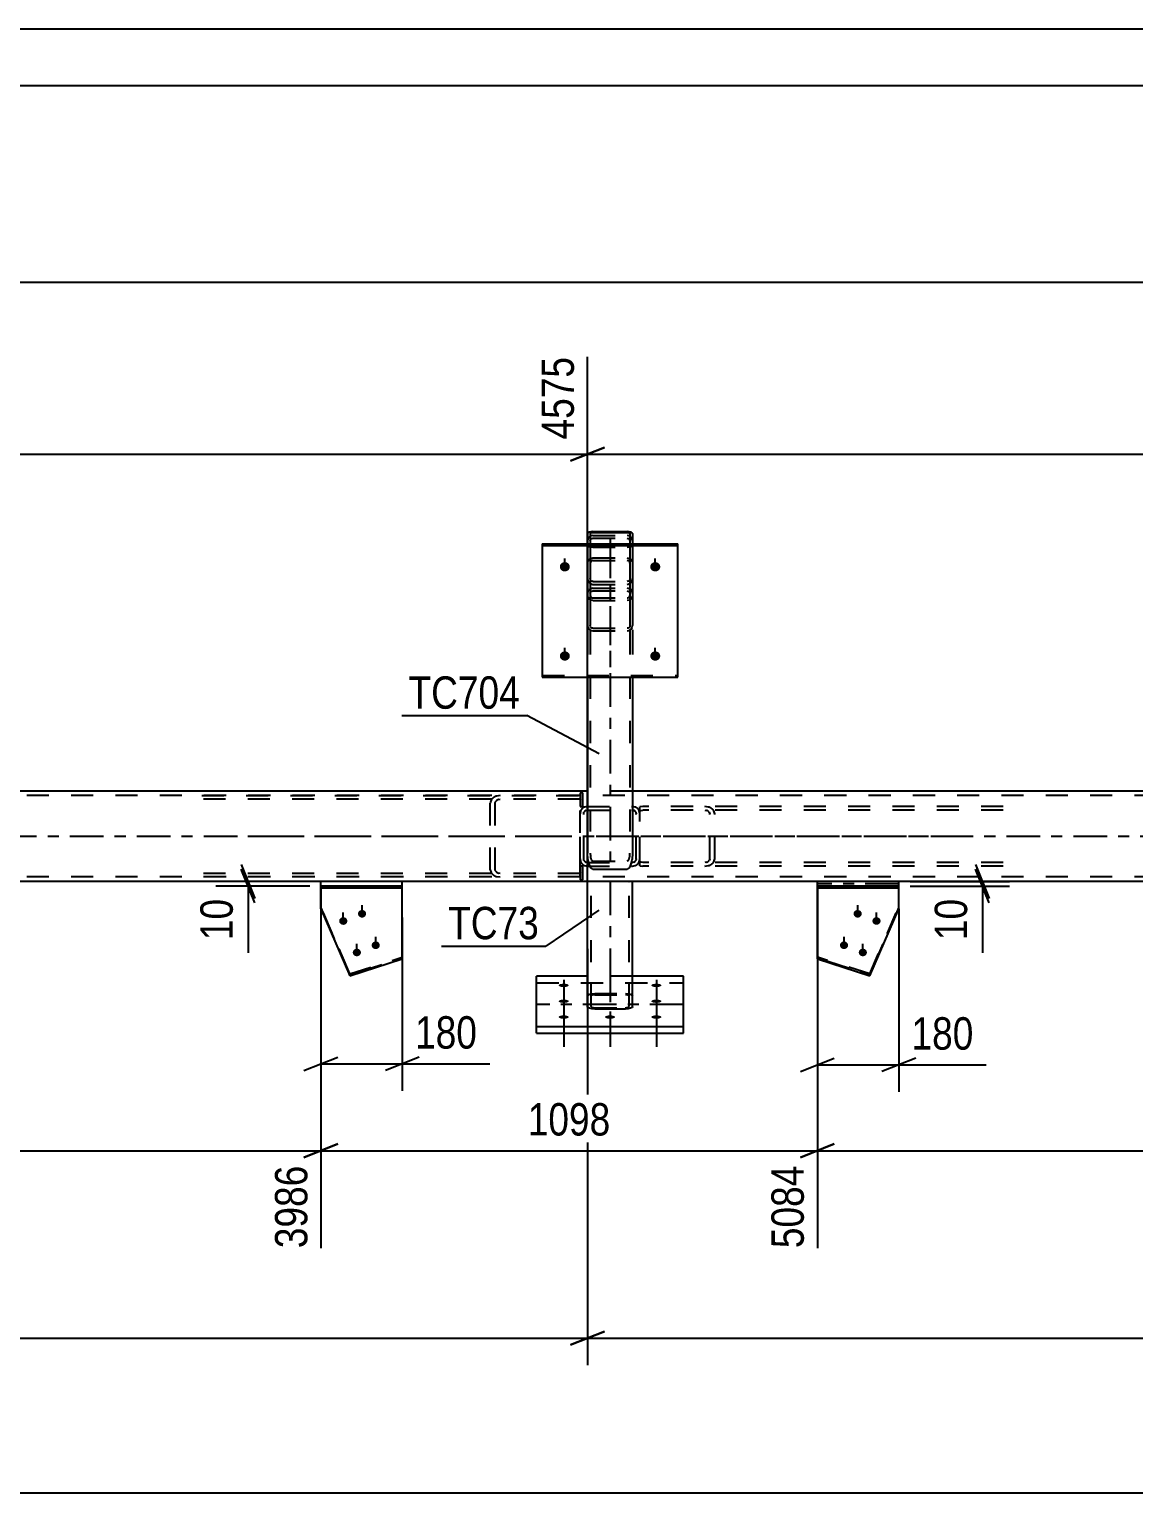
# Model space of a CAD drawing. Header units: millimetres. Extents: x 0 to 1189, y 0 to 841.
# Drawn here: x 196.5 to 294.3, y 711.5 to 841 of the extents above; entities that cross this region are included whole.
import ezdxf

# ---------------------------------------------------------------- set-up
doc = ezdxf.new("R2010")
doc.units = ezdxf.units.MM
doc.linetypes.add('DXK_LINE_DOT2', pattern=[3.9198, 1.9599, -1.9599])
doc.linetypes.add('DXK_LINE_DOT3', pattern=[5.9187, 2.979, -0.9799, 0.9799, -0.9799])
doc.styles.add('Arial Narrow', font='ARIALN.TTF', dxfattribs={"height": 0.2})

# ---------------------------------------------------------------- blocks, each defined once
blk = doc.blocks.new('Unknown-814734972-1132')
at = {"color": 5, "linetype": 'Continuous'}
for p, q in [((1189, 841), (0, 841)), ((1184, 836), (5, 836))]:
    blk.add_line(p, q, dxfattribs=at)
blk = doc.blocks.new('Part-814734972-11053 - 4074')
at = {"color": 2, "linetype": 'Continuous'}
for p, q in [((229.54, 765.58), (222.34, 765.58)), ((222.34, 765.18), (222.34, 765.58)), ((229.54, 765.18), (229.54, 765.58)), ((229.54, 765.18), (222.34, 765.18))]:
    blk.add_line(p, q, dxfattribs=at)
blk = doc.blocks.new('Bolt-814734972-4082 - 4074')
at = {"linetype": 'Continuous'}
for points in [[(269.83, 763.06), (269.9, 763.05), (269.97, 763.03), (270.04, 763), (270.09, 762.95), (270.14, 762.89), (270.17, 762.83), (270.18, 762.76), (270.18, 762.69), (270.17, 762.62), (270.14, 762.55), (270.09, 762.5), (270.04, 762.45), (269.97, 762.41), (269.9, 762.39), (269.83, 762.38), (269.75, 762.39), (269.68, 762.41), (269.61, 762.45), (269.56, 762.5), (269.51, 762.55), (269.48, 762.62), (269.47, 762.69), (269.47, 762.76), (269.48, 762.83), (269.51, 762.89), (269.56, 762.95), (269.61, 763), (269.68, 763.03), (269.75, 763.05)], [(271.49, 762.42), (271.57, 762.42), (271.64, 762.39), (271.7, 762.36), (271.76, 762.31), (271.8, 762.25), (271.84, 762.19), (271.85, 762.12), (271.85, 762.05), (271.84, 761.98), (271.8, 761.92), (271.76, 761.86), (271.7, 761.81), (271.64, 761.78), (271.57, 761.75), (271.49, 761.75), (271.42, 761.75), (271.35, 761.78), (271.28, 761.81), (271.23, 761.86), (271.18, 761.92), (271.15, 761.98), (271.13, 762.05), (271.13, 762.12), (271.15, 762.19), (271.18, 762.25), (271.23, 762.31), (271.28, 762.36), (271.35, 762.39), (271.42, 762.42)], [(268.62, 760.28), (268.69, 760.27), (268.77, 760.25), (268.83, 760.21), (268.89, 760.16), (268.93, 760.11), (268.96, 760.04), (268.98, 759.97), (268.98, 759.9), (268.96, 759.83), (268.93, 759.77), (268.89, 759.71), (268.83, 759.66), (268.77, 759.63), (268.69, 759.61), (268.62, 759.6), (268.54, 759.61), (268.47, 759.63), (268.41, 759.66), (268.35, 759.71), (268.31, 759.77), (268.28, 759.83), (268.26, 759.9), (268.26, 759.97), (268.28, 760.04), (268.31, 760.11), (268.35, 760.16), (268.41, 760.21), (268.47, 760.25), (268.54, 760.27)], [(270.29, 759.64), (270.36, 759.63), (270.43, 759.61), (270.5, 759.57), (270.55, 759.53), (270.6, 759.47), (270.63, 759.4), (270.64, 759.33), (270.64, 759.26), (270.63, 759.19), (270.6, 759.13), (270.55, 759.07), (270.5, 759.03), (270.43, 758.99), (270.36, 758.97), (270.29, 758.96), (270.21, 758.97), (270.14, 758.99), (270.07, 759.03), (270.02, 759.07), (269.97, 759.13), (269.94, 759.19), (269.93, 759.26), (269.93, 759.33), (269.94, 759.4), (269.97, 759.47), (270.02, 759.53), (270.07, 759.57), (270.14, 759.61), (270.21, 759.63)]]:
    blk.add_hatch(color=1, dxfattribs=at).paths.add_polyline_path(points)
at = {"color": 1, "linetype": 'Continuous'}
for p, q in [((269.83, 762.45), (269.83, 763.47)), ((271.49, 761.81), (271.49, 762.84)), ((268.62, 759.66), (268.62, 760.69)), ((270.29, 759.03), (270.29, 760.05))]:
    blk.add_line(p, q, dxfattribs=at)
blk = doc.blocks.new('Part-814734972-4330 - 4074')
at = {"color": 2, "linetype": 'Continuous'}
for p, q in [((273.47, 765.58), (266.26, 765.58)), ((266.26, 765.18), (266.26, 765.58)), ((273.47, 765.18), (273.47, 765.58)), ((273.47, 765.18), (266.26, 765.18))]:
    blk.add_line(p, q, dxfattribs=at)
at = {"color": 7, "linetype": 'DXK_LINE_DOT3'}
blk.add_line((273.47, 765.38), (266.26, 765.38), dxfattribs=at)
blk = doc.blocks.new('Part-814734972-4083 - 4074')
at = {"color": 7, "linetype": 'DXK_LINE_DOT2'}
for p, q in [((245.95, 795.88), (245.92, 795.69)), ((245.92, 795.69), (245.92, 784.58)), ((246.06, 796.05), (245.95, 795.88)), ((246.21, 796.17), (246.06, 796.05)), ((246.16, 795.69), (246.18, 795.79)), ((246.16, 795.69), (246.16, 784.58)), ((246.18, 795.79), (246.23, 795.87)), ((246.4, 796.21), (246.21, 796.17)), ((246.23, 795.87), (246.31, 795.93)), ((246.31, 795.93), (246.4, 795.95)), ((246.4, 796.21), (249.44, 796.21)), ((246.4, 795.95), (249.44, 795.95)), ((249.62, 796.17), (249.44, 796.21)), ((249.44, 795.95), (249.53, 795.93)), ((249.53, 795.93), (249.61, 795.87)), ((249.61, 795.87), (249.66, 795.79)), ((249.78, 796.05), (249.62, 796.17)), ((249.66, 795.79), (249.68, 795.69)), ((249.68, 795.69), (249.68, 784.58)), ((249.88, 795.88), (249.78, 796.05)), ((249.92, 795.69), (249.88, 795.88)), ((249.92, 795.69), (249.92, 784.58)), ((245.92, 792.39), (245.95, 792.19)), ((245.95, 792.19), (246.06, 792.03)), ((246.06, 792.03), (246.21, 791.91)), ((246.18, 792.29), (246.16, 792.39)), ((246.23, 792.21), (246.18, 792.29)), ((246.21, 791.91), (246.4, 791.87)), ((246.31, 792.15), (246.23, 792.21)), ((246.4, 792.13), (246.31, 792.15)), ((246.4, 792.13), (249.44, 792.13)), ((246.4, 791.87), (249.44, 791.87)), ((249.53, 792.15), (249.44, 792.13)), ((249.44, 791.87), (249.62, 791.91)), ((249.61, 792.21), (249.53, 792.15)), ((249.66, 792.29), (249.61, 792.21)), ((249.62, 791.91), (249.78, 792.03)), ((249.68, 792.39), (249.66, 792.29)), ((249.78, 792.03), (249.88, 792.19)), ((249.88, 792.19), (249.92, 792.39))]:
    blk.add_line(p, q, dxfattribs=at)
at = {"color": 7, "linetype": 'DXK_LINE_DOT3'}
blk.add_line((247.92, 795.74), (247.92, 786.12), dxfattribs=at)
blk = doc.blocks.new('Part-814734972-4150 - 4074')
at = {"color": 7, "linetype": 'DXK_LINE_DOT2'}
for p, q in [((211.8, 773.18), (245.27, 773.18)), ((245.27, 772.86), (211.8, 772.86)), ((237.39, 772.78), (237.32, 772.54)), ((237.32, 766.62), (237.32, 772.54)), ((237.76, 772.54), (237.8, 772.66)), ((237.76, 766.62), (237.76, 772.54)), ((238.2, 773.18), (237.87, 773.13)), ((238.03, 772.83), (238.2, 772.86)), ((245.27, 765.98), (245.27, 773.18)), ((245.27, 766.3), (211.8, 766.3)), ((245.27, 765.98), (211.8, 765.98)), ((237.32, 766.62), (237.39, 766.37)), ((237.8, 766.49), (237.76, 766.62)), ((237.87, 766.02), (238.2, 765.98)), ((238.2, 766.3), (238.03, 766.32))]:
    blk.add_line(p, q, dxfattribs=at)
at = {"color": 7, "linetype": 'DXK_LINE_DOT3'}
blk.add_line((215.86, 769.58), (242.27, 769.58), dxfattribs=at)
at = {"color": 7, "linetype": 'DXK_LINE_DOT2'}
for centre, radius, start, end in [((238.07, 772.35), 0.802, 104.5547, 147.5895), ((238.14, 772.44), 0.401, 104.5547, 147.5895), ((238.07, 766.8), 0.802, 212.4105, 255.4453), ((238.14, 766.71), 0.401, 212.4105, 255.4453)]:
    blk.add_arc(centre, radius, start, end, dxfattribs=at)
blk = doc.blocks.new('Bolt-814734972-4091 - 4074')
at = {"linetype": 'Continuous'}
for points in [[(243.82, 756.23), (243.73, 756.24), (243.64, 756.25), (243.56, 756.26), (243.49, 756.28), (243.44, 756.31), (243.4, 756.34), (243.38, 756.37), (243.38, 756.4), (243.4, 756.43), (243.44, 756.46), (243.49, 756.49), (243.56, 756.51), (243.64, 756.52), (243.73, 756.53), (243.82, 756.54), (243.91, 756.53), (244, 756.52), (244.08, 756.51), (244.14, 756.49), (244.2, 756.46), (244.24, 756.43), (244.26, 756.4), (244.26, 756.37), (244.24, 756.34), (244.2, 756.31), (244.14, 756.28), (244.08, 756.26), (244, 756.25), (243.91, 756.24)], [(252.02, 756.23), (251.93, 756.24), (251.84, 756.25), (251.76, 756.26), (251.69, 756.28), (251.64, 756.31), (251.6, 756.34), (251.58, 756.37), (251.58, 756.4), (251.6, 756.43), (251.64, 756.46), (251.69, 756.49), (251.76, 756.51), (251.84, 756.52), (251.93, 756.53), (252.02, 756.54), (252.11, 756.53), (252.2, 756.52), (252.28, 756.51), (252.34, 756.49), (252.4, 756.46), (252.44, 756.43), (252.46, 756.4), (252.46, 756.37), (252.44, 756.34), (252.4, 756.31), (252.34, 756.28), (252.28, 756.26), (252.2, 756.25), (252.11, 756.24)], [(243.82, 754.83), (243.73, 754.84), (243.64, 754.85), (243.56, 754.86), (243.49, 754.88), (243.44, 754.91), (243.4, 754.94), (243.38, 754.97), (243.38, 755), (243.4, 755.03), (243.44, 755.06), (243.49, 755.08), (243.56, 755.1), (243.64, 755.12), (243.73, 755.13), (243.82, 755.13), (243.91, 755.13), (244, 755.12), (244.08, 755.1), (244.14, 755.08), (244.2, 755.06), (244.24, 755.03), (244.26, 755), (244.26, 754.97), (244.24, 754.94), (244.2, 754.91), (244.14, 754.88), (244.08, 754.86), (244, 754.85), (243.91, 754.84)], [(252.02, 754.83), (251.93, 754.84), (251.84, 754.85), (251.76, 754.86), (251.69, 754.88), (251.64, 754.91), (251.6, 754.94), (251.58, 754.97), (251.58, 755), (251.6, 755.03), (251.64, 755.06), (251.69, 755.08), (251.76, 755.1), (251.84, 755.12), (251.93, 755.13), (252.02, 755.13), (252.11, 755.13), (252.2, 755.12), (252.28, 755.1), (252.34, 755.08), (252.4, 755.06), (252.44, 755.03), (252.46, 755), (252.46, 754.97), (252.44, 754.94), (252.4, 754.91), (252.34, 754.88), (252.28, 754.86), (252.2, 754.85), (252.11, 754.84)], [(243.82, 753.43), (243.73, 753.43), (243.64, 753.44), (243.56, 753.46), (243.49, 753.48), (243.44, 753.51), (243.4, 753.53), (243.38, 753.56), (243.38, 753.6), (243.4, 753.63), (243.44, 753.66), (243.49, 753.68), (243.56, 753.7), (243.64, 753.72), (243.73, 753.73), (243.82, 753.73), (243.91, 753.73), (244, 753.72), (244.08, 753.7), (244.14, 753.68), (244.2, 753.66), (244.24, 753.63), (244.26, 753.6), (244.26, 753.56), (244.24, 753.53), (244.2, 753.51), (244.14, 753.48), (244.08, 753.46), (244, 753.44), (243.91, 753.43)], [(247.92, 753.43), (247.83, 753.43), (247.74, 753.44), (247.66, 753.46), (247.59, 753.48), (247.54, 753.51), (247.5, 753.53), (247.48, 753.56), (247.48, 753.6), (247.5, 753.63), (247.54, 753.66), (247.59, 753.68), (247.66, 753.7), (247.74, 753.72), (247.83, 753.73), (247.92, 753.73), (248.01, 753.73), (248.1, 753.72), (248.18, 753.7), (248.24, 753.68), (248.3, 753.66), (248.34, 753.63), (248.36, 753.6), (248.36, 753.56), (248.34, 753.53), (248.3, 753.51), (248.24, 753.48), (248.18, 753.46), (248.1, 753.44), (248.01, 753.43)], [(252.02, 753.43), (251.93, 753.43), (251.84, 753.44), (251.76, 753.46), (251.69, 753.48), (251.64, 753.51), (251.6, 753.53), (251.58, 753.56), (251.58, 753.6), (251.6, 753.63), (251.64, 753.66), (251.69, 753.68), (251.76, 753.7), (251.84, 753.72), (251.93, 753.73), (252.02, 753.73), (252.11, 753.73), (252.2, 753.72), (252.28, 753.7), (252.34, 753.68), (252.4, 753.66), (252.44, 753.63), (252.46, 753.6), (252.46, 753.56), (252.44, 753.53), (252.4, 753.51), (252.34, 753.48), (252.28, 753.46), (252.2, 753.44), (252.11, 753.43)]]:
    blk.add_hatch(color=1, dxfattribs=at).paths.add_polyline_path(points)
at = {"color": 1, "linetype": 'Continuous'}
for p, q in [((243.82, 756.87), (243.82, 753.75)), ((252.02, 756.87), (252.02, 753.75)), ((243.82, 755.47), (243.82, 752.35)), ((252.02, 755.47), (252.02, 752.35)), ((243.82, 754.07), (243.82, 750.95)), ((247.92, 754.07), (247.92, 750.95)), ((252.02, 754.07), (252.02, 750.95))]:
    blk.add_line(p, q, dxfattribs=at)
at = {"color": 1, "linetype": 'DXK_LINE_DOT2'}
blk.add_line((247.92, 756.87), (247.92, 753.75), dxfattribs=at)
blk = doc.blocks.new('Part-814734972-4329 - 4074')
at = {"color": 7, "linetype": 'DXK_LINE_DOT2'}
for p, q in [((266.26, 765.18), (266.26, 765.2)), ((266.26, 765.2), (273.47, 765.2)), ((266.26, 765.18), (266.26, 765.2)), ((273.47, 765.18), (273.47, 765.2)), ((273.47, 765.18), (273.47, 765.2)), ((270.9, 757.4), (273.47, 763.32)), ((270.9, 757.4), (266.26, 758.89)), ((270.9, 757.24), (270.9, 757.4))]:
    blk.add_line(p, q, dxfattribs=at)
at = {"color": 2, "linetype": 'Continuous'}
for p, q in [((266.26, 758.73), (266.26, 765.18)), ((266.26, 765.03), (273.47, 765.03)), ((273.47, 763.15), (273.47, 765.18)), ((270.9, 757.24), (273.47, 763.15)), ((266.26, 758.73), (270.9, 757.24))]:
    blk.add_line(p, q, dxfattribs=at)
at = {"color": 7, "linetype": 'DXK_LINE_DOT3'}
for p, q in [((273.47, 765.11), (266.26, 765.11)), ((266.26, 765.11), (266.26, 758.81)), ((270.9, 757.32), (273.47, 763.24)), ((266.26, 758.81), (270.9, 757.32))]:
    blk.add_line(p, q, dxfattribs=at)
blk = doc.blocks.new('Bolt-814734972-4207 - 4074')
at = {"linetype": 'Continuous'}
for points in [[(251.92, 793.84), (252.01, 793.83), (252.1, 793.81), (252.18, 793.76), (252.25, 793.71), (252.3, 793.64), (252.34, 793.56), (252.36, 793.47), (252.36, 793.39), (252.34, 793.3), (252.3, 793.22), (252.25, 793.15), (252.18, 793.1), (252.1, 793.05), (252.01, 793.03), (251.92, 793.02), (251.83, 793.03), (251.74, 793.05), (251.66, 793.1), (251.59, 793.15), (251.54, 793.22), (251.5, 793.3), (251.48, 793.39), (251.48, 793.47), (251.5, 793.56), (251.54, 793.64), (251.59, 793.71), (251.66, 793.76), (251.74, 793.81), (251.83, 793.83)], [(251.92, 785.95), (252.01, 785.94), (252.1, 785.91), (252.18, 785.87), (252.25, 785.81), (252.3, 785.74), (252.34, 785.66), (252.36, 785.58), (252.36, 785.49), (252.34, 785.41), (252.3, 785.33), (252.25, 785.26), (252.18, 785.2), (252.1, 785.16), (252.01, 785.13), (251.92, 785.12), (251.83, 785.13), (251.74, 785.16), (251.66, 785.2), (251.59, 785.26), (251.54, 785.33), (251.5, 785.41), (251.48, 785.49), (251.48, 785.58), (251.5, 785.66), (251.54, 785.74), (251.59, 785.81), (251.66, 785.87), (251.74, 785.91), (251.83, 785.94)]]:
    blk.add_hatch(color=1, dxfattribs=at).paths.add_polyline_path(points)
at = {"color": 1, "linetype": 'Continuous'}
for p, q in [((251.92, 793.09), (251.92, 794.15)), ((251.92, 785.19), (251.92, 786.26))]:
    blk.add_line(p, q, dxfattribs=at)
blk = doc.blocks.new('Part-814734972-4163 - 4074')
at = {"color": 2, "linetype": 'Continuous'}
for p, q in [((245.92, 754.52), (245.92, 765.58)), ((249.86, 765.58), (245.98, 765.58)), ((249.92, 754.52), (249.92, 765.58)), ((245.97, 754.43), (245.92, 754.52)), ((246.11, 754.36), (245.97, 754.43)), ((246.31, 754.32), (246.11, 754.36)), ((246.56, 754.3), (246.31, 754.32)), ((246.56, 754.3), (249.28, 754.3)), ((249.52, 754.32), (249.28, 754.3)), ((249.73, 754.36), (249.52, 754.32)), ((249.87, 754.43), (249.73, 754.36)), ((249.92, 754.52), (249.87, 754.43))]:
    blk.add_line(p, q, dxfattribs=at)
at = {"color": 7, "linetype": 'DXK_LINE_DOT2'}
for p, q in [((245.98, 765.58), (245.92, 765.58)), ((245.97, 765.58), (245.98, 765.58)), ((246.24, 754.52), (246.24, 765.58)), ((249.57, 765.58), (249.6, 765.58)), ((249.6, 754.52), (249.6, 765.58)), ((249.87, 765.58), (249.86, 765.58)), ((249.87, 765.58), (249.86, 765.58)), ((249.92, 765.58), (249.87, 765.58)), ((245.92, 755.45), (245.97, 755.53)), ((245.97, 755.53), (246.11, 755.6)), ((246.11, 755.6), (246.31, 755.65)), ((246.26, 755.49), (246.24, 755.45)), ((246.33, 755.53), (246.26, 755.49)), ((246.31, 755.65), (246.56, 755.67)), ((246.44, 755.55), (246.33, 755.53)), ((246.56, 755.56), (246.44, 755.55)), ((246.56, 755.67), (249.28, 755.67)), ((246.56, 755.56), (249.28, 755.56)), ((249.28, 755.67), (249.52, 755.65)), ((249.4, 755.55), (249.28, 755.56)), ((249.5, 755.53), (249.4, 755.55)), ((249.57, 755.49), (249.5, 755.53)), ((249.52, 755.65), (249.73, 755.6)), ((249.6, 755.45), (249.57, 755.49)), ((249.73, 755.6), (249.87, 755.53)), ((249.87, 755.53), (249.92, 755.45)), ((246.24, 754.52), (246.26, 754.48)), ((246.26, 754.48), (246.33, 754.44)), ((246.33, 754.44), (246.44, 754.42)), ((246.44, 754.42), (246.56, 754.41)), ((246.56, 754.41), (249.28, 754.41)), ((249.28, 754.41), (249.4, 754.42)), ((249.4, 754.42), (249.5, 754.44)), ((249.5, 754.44), (249.57, 754.48)), ((249.57, 754.48), (249.6, 754.52))]:
    blk.add_line(p, q, dxfattribs=at)
at = {"color": 7, "linetype": 'DXK_LINE_DOT3'}
blk.add_line((247.92, 765.58), (247.92, 754.98), dxfattribs=at)
blk = doc.blocks.new('Part-814734972-4099 - 4074')
at = {"color": 7, "linetype": 'DXK_LINE_DOT2'}
for p, q in [((245.91, 772.22), (245.66, 772.17)), ((245.91, 772.22), (249.91, 772.22)), ((250.15, 772.17), (249.91, 772.22)), ((245.32, 771.82), (245.27, 771.58)), ((245.27, 767.58), (245.27, 771.58)), ((245.59, 771.58), (245.61, 771.7)), ((245.59, 767.58), (245.59, 771.58)), ((245.79, 771.87), (245.91, 771.9)), ((245.91, 771.9), (249.91, 771.9)), ((249.91, 771.9), (250.03, 771.87)), ((250.2, 771.7), (250.23, 771.58)), ((250.23, 767.58), (250.23, 771.58)), ((250.55, 771.58), (250.5, 771.82)), ((250.55, 767.58), (250.55, 771.58)), ((245.27, 767.58), (245.32, 767.33)), ((245.61, 767.45), (245.59, 767.58)), ((245.66, 766.98), (245.91, 766.94)), ((245.91, 767.26), (245.79, 767.28)), ((245.91, 767.26), (249.91, 767.26)), ((245.91, 766.94), (249.91, 766.94)), ((250.03, 767.28), (249.91, 767.26)), ((249.91, 766.94), (250.15, 766.98)), ((250.23, 767.58), (250.2, 767.45)), ((250.5, 767.33), (250.55, 767.58))]:
    blk.add_line(p, q, dxfattribs=at)
at = {"color": 7, "linetype": 'DXK_LINE_DOT3'}
blk.add_line((247.91, 769.58), (247.91, 769.58), dxfattribs=at)
at = {"color": 7, "linetype": 'DXK_LINE_DOT2'}
for centre, radius, start, end in [((245.91, 771.58), 0.64, 112.5, 157.5), ((249.91, 771.58), 0.64, 22.5, 67.5), ((245.91, 771.58), 0.32, 112.5, 157.5), ((249.91, 771.58), 0.32, 22.5, 67.5), ((245.91, 767.58), 0.64, 202.5, 247.5), ((245.91, 767.58), 0.32, 202.5, 247.5), ((249.91, 767.58), 0.32, 292.5, 337.5), ((249.91, 767.58), 0.64, 292.5, 337.5)]:
    blk.add_arc(centre, radius, start, end, dxfattribs=at)
blk = doc.blocks.new('Part-814734972-4107 - 4074')
at = {"color": 2, "linetype": 'Continuous'}
for p, q in [((245.92, 773.58), (117.27, 773.58)), ((485.92, 773.58), (249.92, 773.58)), ((222.34, 765.58), (117.27, 765.58)), ((245.98, 765.58), (229.54, 765.58)), ((266.26, 765.58), (249.86, 765.58)), ((462.57, 765.58), (273.47, 765.58))]:
    blk.add_line(p, q, dxfattribs=at)
at = {"color": 7, "linetype": 'DXK_LINE_DOT2'}
for p, q in [((249.92, 773.58), (245.92, 773.58)), ((1095.91, 773.18), (117.27, 773.18)), ((1095.91, 765.98), (117.27, 765.98)), ((229.54, 765.58), (222.34, 765.58)), ((249.86, 765.58), (245.98, 765.58)), ((273.47, 765.58), (266.26, 765.58))]:
    blk.add_line(p, q, dxfattribs=at)
at = {"color": 7, "linetype": 'DXK_LINE_DOT3'}
blk.add_line((117.27, 769.58), (1095.91, 769.58), dxfattribs=at)
blk = doc.blocks.new('Part-814734972-4109 - 4074')
at = {"color": 7, "linetype": 'DXK_LINE_DOT2'}
for p, q in [((245.51, 766.94), (245.27, 766.94)), ((245.27, 766.94), (245.27, 765.74)), ((245.51, 765.74), (245.51, 766.94)), ((245.27, 765.74), (245.51, 765.74))]:
    blk.add_line(p, q, dxfattribs=at)
at = {"color": 7, "linetype": 'DXK_LINE_DOT3'}
blk.add_line((245.39, 766.34), (245.39, 766.34), dxfattribs=at)
blk = doc.blocks.new('Part-814734972-4366 - 4074')
at = {"color": 7, "linetype": 'DXK_LINE_DOT2'}
for p, q in [((245.51, 773.42), (245.27, 773.42)), ((245.27, 773.42), (245.27, 772.22)), ((245.51, 772.22), (245.51, 773.42)), ((245.27, 772.22), (245.51, 772.22))]:
    blk.add_line(p, q, dxfattribs=at)
at = {"color": 7, "linetype": 'DXK_LINE_DOT3'}
blk.add_line((245.39, 772.82), (245.39, 772.82), dxfattribs=at)
blk = doc.blocks.new('Part-814734972-4370 - 4074')
at = {"color": 2, "linetype": 'Continuous'}
for p, q in [((241.92, 795.47), (241.92, 783.66)), ((241.92, 795.47), (253.92, 795.47)), ((241.92, 795.31), (253.92, 795.31)), ((253.92, 783.66), (253.92, 795.47)), ((241.92, 783.66), (253.92, 783.66))]:
    blk.add_line(p, q, dxfattribs=at)
at = {"color": 7, "linetype": 'DXK_LINE_DOT3'}
blk.add_line((247.92, 795.39), (247.92, 783.74), dxfattribs=at)
at = {"color": 7, "linetype": 'DXK_LINE_DOT2'}
blk.add_line((241.92, 783.82), (253.92, 783.82), dxfattribs=at)
blk = doc.blocks.new('Part-814734972-4274 - 4074')
at = {"color": 7, "linetype": 'DXK_LINE_DOT2'}
for p, q in [((250.81, 772.22), (250.55, 772.18)), ((250.55, 766.97), (250.55, 772.18)), ((282.7, 772.22), (250.81, 772.22)), ((256.63, 772.17), (256.3, 772.22)), ((250.55, 771.83), (250.64, 771.87)), ((250.64, 771.87), (250.81, 771.9)), ((282.7, 771.9), (250.81, 771.9)), ((256.3, 771.9), (256.46, 771.87)), ((256.7, 771.7), (256.74, 771.58)), ((256.74, 767.58), (256.74, 771.58)), ((257.18, 771.58), (257.11, 771.82)), ((257.18, 767.58), (257.18, 771.58)), ((250.64, 767.28), (250.55, 767.32)), ((250.55, 766.97), (250.81, 766.94)), ((250.81, 767.26), (250.64, 767.28)), ((282.7, 767.26), (250.81, 767.26)), ((282.7, 766.94), (250.81, 766.94)), ((256.46, 767.28), (256.3, 767.26)), ((256.3, 766.94), (256.63, 766.98)), ((256.74, 767.58), (256.7, 767.45)), ((257.11, 767.33), (257.18, 767.58))]:
    blk.add_line(p, q, dxfattribs=at)
at = {"color": 7, "linetype": 'DXK_LINE_DOT3'}
blk.add_line((246.7, 769.58), (279.96, 769.58), dxfattribs=at)
at = {"color": 7, "linetype": 'DXK_LINE_DOT2'}
for centre, radius, start, end in [((256.43, 771.39), 0.802, 32.4104, 75.4453), ((256.36, 771.48), 0.401, 32.4104, 75.4453), ((256.36, 767.67), 0.401, 284.5547, 327.5896), ((256.43, 767.76), 0.802, 284.5547, 327.5896)]:
    blk.add_arc(centre, radius, start, end, dxfattribs=at)
blk = doc.blocks.new('Part-814734972-4275 - 4074')
at = {"color": 2, "linetype": 'Continuous'}
for p, q in [((241.42, 752.16), (241.42, 757.21)), ((245.92, 757.21), (241.42, 757.21)), ((254.42, 757.21), (249.92, 757.21)), ((254.42, 752.16), (254.42, 757.21)), ((241.42, 752.76), (254.42, 752.76)), ((241.42, 752.16), (254.42, 752.16))]:
    blk.add_line(p, q, dxfattribs=at)
at = {"color": 7, "linetype": 'DXK_LINE_DOT2'}
for p, q in [((241.42, 756.6), (254.42, 756.6)), ((249.92, 757.21), (245.92, 757.21))]:
    blk.add_line(p, q, dxfattribs=at)
at = {"color": 7, "linetype": 'DXK_LINE_DOT3'}
blk.add_line((254.42, 754.68), (241.42, 754.68), dxfattribs=at)
blk = doc.blocks.new('Part-814734972-4280 - 4074')
at = {"color": 2, "linetype": 'Continuous'}
for p, q in [((246.21, 796.53), (246.06, 796.49)), ((246.4, 796.54), (246.21, 796.53)), ((246.4, 796.54), (249.44, 796.54)), ((249.62, 796.53), (249.44, 796.54)), ((249.78, 796.49), (249.62, 796.53)), ((245.95, 796.44), (245.92, 796.38)), ((245.92, 796.38), (245.92, 795.47)), ((246.06, 796.49), (245.95, 796.44)), ((246.16, 796.38), (246.18, 796.41)), ((246.16, 796.38), (246.16, 795.47)), ((246.18, 796.41), (246.23, 796.44)), ((246.23, 796.44), (246.31, 796.45)), ((246.31, 796.45), (246.4, 796.46)), ((246.4, 796.46), (249.44, 796.46)), ((249.44, 796.46), (249.53, 796.45)), ((249.53, 796.45), (249.61, 796.44)), ((249.61, 796.44), (249.66, 796.41)), ((249.66, 796.41), (249.68, 796.38)), ((249.68, 796.38), (249.68, 795.47)), ((249.88, 796.44), (249.78, 796.49)), ((249.92, 796.38), (249.88, 796.44)), ((249.92, 796.38), (249.92, 795.47)), ((245.92, 783.66), (245.92, 768.08)), ((249.92, 783.66), (249.92, 768.08)), ((245.95, 767.54), (245.92, 768.08)), ((249.92, 768.08), (249.88, 767.54)), ((246.4, 766.67), (246.21, 766.78)), ((249.62, 766.78), (249.44, 766.67)), ((246.4, 766.67), (249.44, 766.67))]:
    blk.add_line(p, q, dxfattribs=at)
at = {"color": 7, "linetype": 'DXK_LINE_DOT2'}
for p, q in [((245.92, 795.47), (245.92, 783.66)), ((245.92, 795.34), (245.95, 795.28)), ((245.95, 795.28), (246.06, 795.22)), ((246.06, 795.22), (246.21, 795.19)), ((246.16, 795.47), (246.16, 768.08)), ((246.18, 795.31), (246.16, 795.34)), ((246.23, 795.28), (246.18, 795.31)), ((246.31, 795.26), (246.23, 795.28)), ((246.4, 795.26), (246.31, 795.26)), ((246.4, 795.26), (249.44, 795.26)), ((249.53, 795.26), (249.44, 795.26)), ((249.61, 795.28), (249.53, 795.26)), ((249.66, 795.31), (249.61, 795.28)), ((249.62, 795.19), (249.78, 795.22)), ((249.68, 795.34), (249.66, 795.31)), ((249.68, 795.47), (249.68, 768.08)), ((249.78, 795.22), (249.88, 795.28)), ((249.88, 795.28), (249.92, 795.34)), ((249.92, 795.47), (249.92, 783.66)), ((246.21, 795.19), (246.4, 795.17)), ((246.4, 795.17), (249.44, 795.17)), ((249.44, 795.17), (249.62, 795.19)), ((249.92, 773.58), (245.92, 773.58)), ((246.16, 768.08), (246.18, 767.81)), ((249.66, 767.81), (249.68, 768.08)), ((246.31, 767.43), (246.4, 767.38)), ((246.4, 767.38), (249.44, 767.38)), ((249.44, 767.38), (249.53, 767.43))]:
    blk.add_line(p, q, dxfattribs=at)
at = {"color": 7, "linetype": 'DXK_LINE_DOT3'}
blk.add_line((247.92, 795.86), (247.92, 767.36), dxfattribs=at)
at = {"color": 2, "linetype": 'Continuous'}
for centre, start, end in [((247.58, 767.67), 184.6433, 213.0959), ((248.25, 767.67), 326.9041, 355.3567)]:
    blk.add_arc(centre, 1.63, start, end, dxfattribs=at)
at = {"color": 7, "linetype": 'DXK_LINE_DOT2'}
for centre, start, end in [((246.99, 767.87), 184.6433, 213.0959), ((248.85, 767.87), 326.9041, 355.3567)]:
    blk.add_arc(centre, 0.817, start, end, dxfattribs=at)
blk = doc.blocks.new('Part-814734972-4320 - 4074')
at = {"color": 7, "linetype": 'DXK_LINE_DOT2'}
for p, q in [((245.92, 793.76), (245.95, 793.93)), ((245.95, 793.93), (246.06, 794.08)), ((246.06, 794.08), (246.21, 794.17)), ((246.21, 794.17), (246.4, 794.21)), ((246.31, 793.97), (246.23, 793.92)), ((246.4, 793.98), (246.31, 793.97)), ((246.4, 794.21), (249.44, 794.21)), ((246.4, 793.98), (249.44, 793.98)), ((249.44, 794.21), (249.62, 794.17)), ((249.53, 793.97), (249.44, 793.98)), ((249.61, 793.92), (249.53, 793.97)), ((249.62, 794.17), (249.78, 794.08)), ((249.78, 794.08), (249.88, 793.93)), ((249.88, 793.93), (249.92, 793.76)), ((245.92, 793.76), (245.92, 788.22)), ((246.18, 793.84), (246.16, 793.76)), ((246.16, 793.76), (246.16, 788.22)), ((246.23, 793.92), (246.18, 793.84)), ((249.66, 793.84), (249.61, 793.92)), ((249.68, 793.76), (249.66, 793.84)), ((249.68, 793.76), (249.68, 788.22)), ((249.92, 793.76), (249.92, 788.22)), ((246.06, 791.39), (245.95, 791.25)), ((246.21, 791.49), (246.06, 791.39)), ((246.4, 791.53), (246.21, 791.49)), ((246.4, 791.53), (249.44, 791.53)), ((249.62, 791.49), (249.44, 791.53)), ((249.78, 791.39), (249.62, 791.49)), ((249.88, 791.25), (249.78, 791.39)), ((245.95, 791.25), (245.92, 791.07)), ((245.95, 790.73), (245.92, 790.9)), ((246.06, 790.58), (245.95, 790.73)), ((246.21, 790.48), (246.06, 790.58)), ((246.16, 791.07), (246.18, 791.16)), ((246.16, 790.9), (246.18, 790.81)), ((246.18, 791.16), (246.23, 791.23)), ((246.18, 790.81), (246.23, 790.74)), ((246.4, 790.45), (246.21, 790.48)), ((246.23, 791.23), (246.31, 791.28)), ((246.23, 790.74), (246.31, 790.69)), ((246.31, 791.28), (246.4, 791.3)), ((246.31, 790.69), (246.4, 790.67)), ((246.4, 791.3), (249.44, 791.3)), ((246.4, 790.67), (249.44, 790.67)), ((246.4, 790.45), (249.44, 790.45)), ((249.44, 791.3), (249.53, 791.28)), ((249.44, 790.67), (249.53, 790.69)), ((249.62, 790.48), (249.44, 790.45)), ((249.53, 791.28), (249.61, 791.23)), ((249.53, 790.69), (249.61, 790.74)), ((249.61, 791.23), (249.66, 791.16)), ((249.61, 790.74), (249.66, 790.81)), ((249.78, 790.58), (249.62, 790.48)), ((249.66, 791.16), (249.68, 791.07)), ((249.66, 790.81), (249.68, 790.9)), ((249.88, 790.73), (249.78, 790.58)), ((249.92, 791.07), (249.88, 791.25)), ((249.92, 790.9), (249.88, 790.73)), ((245.92, 788.22), (245.95, 788.05)), ((245.95, 788.05), (246.06, 787.9)), ((246.06, 787.9), (246.21, 787.8)), ((246.18, 788.13), (246.16, 788.22)), ((246.23, 788.06), (246.18, 788.13)), ((246.21, 787.8), (246.4, 787.77)), ((246.31, 788.01), (246.23, 788.06)), ((246.4, 787.99), (246.31, 788.01)), ((246.4, 787.99), (249.44, 787.99)), ((246.4, 787.77), (249.44, 787.77)), ((249.53, 788.01), (249.44, 787.99)), ((249.44, 787.77), (249.62, 787.8)), ((249.61, 788.06), (249.53, 788.01)), ((249.66, 788.13), (249.61, 788.06)), ((249.62, 787.8), (249.78, 787.9)), ((249.68, 788.22), (249.66, 788.13)), ((249.78, 787.9), (249.88, 788.05)), ((249.88, 788.05), (249.92, 788.22))]:
    blk.add_line(p, q, dxfattribs=at)
blk = doc.blocks.new('Part-814734972-4347 - 4074')
at = {"color": 7, "linetype": 'DXK_LINE_DOT2'}
for p, q in [((222.34, 765.18), (222.34, 765.2)), ((222.34, 765.2), (229.54, 765.2)), ((222.34, 765.18), (222.34, 765.2)), ((229.54, 765.18), (229.54, 765.2)), ((229.54, 765.18), (229.54, 765.2)), ((224.9, 757.4), (222.34, 763.32)), ((224.9, 757.4), (229.54, 758.89)), ((224.9, 757.24), (224.9, 757.4))]:
    blk.add_line(p, q, dxfattribs=at)
at = {"color": 2, "linetype": 'Continuous'}
for p, q in [((222.34, 763.15), (222.34, 765.18)), ((222.34, 765.03), (229.54, 765.03)), ((229.54, 758.73), (229.54, 765.18)), ((222.34, 763.15), (224.9, 757.24)), ((224.9, 757.24), (229.54, 758.73))]:
    blk.add_line(p, q, dxfattribs=at)
at = {"color": 7, "linetype": 'DXK_LINE_DOT3'}
for p, q in [((229.54, 765.11), (222.34, 765.11)), ((222.34, 765.11), (222.34, 763.24)), ((222.34, 763.24), (224.9, 757.32)), ((224.9, 757.32), (229.54, 758.81))]:
    blk.add_line(p, q, dxfattribs=at)
blk = doc.blocks.new('Bolt-814734972-4348 - 4074')
at = {"linetype": 'Continuous'}
for points in [[(225.98, 763.06), (226.06, 763.05), (226.13, 763.03), (226.19, 763), (226.25, 762.95), (226.29, 762.89), (226.32, 762.83), (226.34, 762.76), (226.34, 762.69), (226.32, 762.62), (226.29, 762.55), (226.25, 762.5), (226.19, 762.45), (226.13, 762.41), (226.06, 762.39), (225.98, 762.38), (225.91, 762.39), (225.84, 762.41), (225.77, 762.45), (225.71, 762.5), (225.67, 762.55), (225.64, 762.62), (225.62, 762.69), (225.62, 762.76), (225.64, 762.83), (225.67, 762.89), (225.71, 762.95), (225.77, 763), (225.84, 763.03), (225.91, 763.05)], [(224.31, 762.42), (224.39, 762.41), (224.46, 762.39), (224.53, 762.36), (224.58, 762.31), (224.63, 762.25), (224.66, 762.19), (224.67, 762.12), (224.67, 762.05), (224.66, 761.98), (224.63, 761.91), (224.58, 761.86), (224.53, 761.81), (224.46, 761.77), (224.39, 761.75), (224.31, 761.74), (224.24, 761.75), (224.17, 761.77), (224.1, 761.81), (224.05, 761.86), (224, 761.91), (223.97, 761.98), (223.96, 762.05), (223.96, 762.12), (223.97, 762.19), (224, 762.25), (224.05, 762.31), (224.1, 762.36), (224.17, 762.39), (224.24, 762.41)], [(227.19, 760.28), (227.26, 760.27), (227.34, 760.25), (227.4, 760.21), (227.46, 760.16), (227.5, 760.11), (227.53, 760.04), (227.55, 759.97), (227.55, 759.9), (227.53, 759.83), (227.5, 759.77), (227.46, 759.71), (227.4, 759.66), (227.34, 759.63), (227.26, 759.61), (227.19, 759.6), (227.11, 759.61), (227.04, 759.63), (226.98, 759.66), (226.92, 759.71), (226.88, 759.77), (226.85, 759.83), (226.83, 759.9), (226.83, 759.97), (226.85, 760.04), (226.88, 760.11), (226.92, 760.16), (226.98, 760.21), (227.04, 760.25), (227.11, 760.27)], [(225.52, 759.64), (225.6, 759.63), (225.67, 759.61), (225.73, 759.57), (225.79, 759.52), (225.83, 759.47), (225.86, 759.4), (225.88, 759.33), (225.88, 759.26), (225.86, 759.19), (225.83, 759.13), (225.79, 759.07), (225.73, 759.02), (225.67, 758.99), (225.6, 758.97), (225.52, 758.96), (225.45, 758.97), (225.38, 758.99), (225.31, 759.02), (225.25, 759.07), (225.21, 759.13), (225.18, 759.19), (225.16, 759.26), (225.16, 759.33), (225.18, 759.4), (225.21, 759.47), (225.25, 759.52), (225.31, 759.57), (225.38, 759.61), (225.45, 759.63)]]:
    blk.add_hatch(color=1, dxfattribs=at).paths.add_polyline_path(points)
at = {"color": 1, "linetype": 'Continuous'}
for p, q in [((225.98, 762.45), (225.98, 763.47)), ((224.31, 761.81), (224.31, 762.84)), ((227.19, 759.66), (227.19, 760.69)), ((225.52, 759.02), (225.52, 760.05))]:
    blk.add_line(p, q, dxfattribs=at)
blk = doc.blocks.new('Bolt-814734972-4374 - 4074')
at = {"linetype": 'Continuous'}
for points in [[(243.92, 793.84), (244.01, 793.83), (244.1, 793.81), (244.18, 793.76), (244.25, 793.71), (244.3, 793.64), (244.34, 793.56), (244.36, 793.47), (244.36, 793.39), (244.34, 793.3), (244.3, 793.22), (244.25, 793.15), (244.18, 793.1), (244.1, 793.05), (244.01, 793.03), (243.92, 793.02), (243.83, 793.03), (243.74, 793.05), (243.66, 793.1), (243.59, 793.15), (243.54, 793.22), (243.5, 793.3), (243.48, 793.39), (243.48, 793.47), (243.5, 793.56), (243.54, 793.64), (243.59, 793.71), (243.66, 793.76), (243.74, 793.81), (243.83, 793.83)], [(243.92, 785.95), (244.01, 785.94), (244.1, 785.91), (244.18, 785.87), (244.25, 785.81), (244.3, 785.74), (244.34, 785.66), (244.36, 785.58), (244.36, 785.49), (244.34, 785.41), (244.3, 785.33), (244.25, 785.26), (244.18, 785.2), (244.1, 785.16), (244.01, 785.13), (243.92, 785.12), (243.83, 785.13), (243.74, 785.16), (243.66, 785.2), (243.59, 785.26), (243.54, 785.33), (243.5, 785.41), (243.48, 785.49), (243.48, 785.58), (243.5, 785.66), (243.54, 785.74), (243.59, 785.81), (243.66, 785.87), (243.74, 785.91), (243.83, 785.94)]]:
    blk.add_hatch(color=1, dxfattribs=at).paths.add_polyline_path(points)
at = {"color": 1, "linetype": 'Continuous'}
for p, q in [((243.92, 793.09), (243.92, 794.15)), ((243.92, 785.19), (243.92, 786.26))]:
    blk.add_line(p, q, dxfattribs=at)
blk = doc.blocks.new('StraightDimension-814734972-4527 - 4074')
at = {"color": 7, "linetype": 'Continuous'}
blk.add_line((104.37, 818.62), (1108.81, 818.62), dxfattribs=at)
blk = doc.blocks.new('StraightDimension-814734972-24591 - 4074')
at = {"color": 7, "linetype": 'Continuous'}
for p, q in [((222.34, 762.68), (222.34, 747.04)), ((229.54, 762.38), (229.54, 747.04)), ((220.84, 748.84), (223.84, 750.04)), ((231.04, 750.04), (228.04, 748.84)), ((222.34, 749.44), (229.54, 749.44)), ((229.54, 749.44), (237.28, 749.44)), ((229.54, 749.44), (237.28, 749.44))]:
    blk.add_line(p, q, dxfattribs=at)
at = {"color": 0}
blk.add_wipeout([(236.75, 750.19), (236.75, 754.39), (230.07, 754.39), (230.07, 750.19)], dxfattribs=at)
at = {"color": 3, "style": 'Arial Narrow'}
blk.add_text('180', height=2.863, dxfattribs=at).set_placement((230.67, 750.79))
blk = doc.blocks.new('StraightDimension-814734972-4405 - 4074')
at = {"color": 7, "linetype": 'Continuous'}
for p, q in [((245.92, 759.62), (245.92, 722.76)), ((247.42, 725.76), (244.42, 724.56)), ((245.92, 725.16), (485.92, 725.16))]:
    blk.add_line(p, q, dxfattribs=at)
blk = doc.blocks.new('StraightDimension-814734972-4411 - 4074')
at = {"color": 7, "linetype": 'Continuous'}
for p, q in [((104.37, 764.58), (104.37, 722.76)), ((245.92, 759.62), (245.92, 722.76)), ((105.87, 725.76), (102.87, 724.56)), ((244.42, 724.56), (247.42, 725.76)), ((104.37, 725.16), (245.92, 725.16))]:
    blk.add_line(p, q, dxfattribs=at)
at = {"color": 0}
blk.add_wipeout([(179.4, 725.91), (179.4, 730.11), (170.89, 730.11), (170.89, 725.91)], dxfattribs=at)
at = {"color": 3, "style": 'Arial Narrow'}
blk.add_text('4575', height=2.863, dxfattribs=at).set_placement((171.49, 726.51))
blk = doc.blocks.new('StraightDimension-814734972-4423 - 4074')
at = {"color": 7, "linetype": 'Continuous'}
for p, q in [((245.92, 755.68), (245.92, 812.01)), ((247.42, 804), (244.42, 802.8)), ((245.92, 803.4), (485.92, 803.4))]:
    blk.add_line(p, q, dxfattribs=at)
blk = doc.blocks.new('StraightDimension-814734972-4437 - 4074')
at = {"color": 7, "linetype": 'Continuous'}
for p, q in [((245.92, 755.68), (245.92, 812.01)), ((104.37, 774.58), (104.37, 806.52)), ((105.87, 804), (102.87, 802.8)), ((104.37, 803.4), (245.92, 803.4)), ((244.42, 802.8), (247.42, 804))]:
    blk.add_line(p, q, dxfattribs=at)
at = {"color": 0}
blk.add_wipeout([(179.4, 804.15), (179.4, 808.35), (170.89, 808.35), (170.89, 804.15)], dxfattribs=at)
at = {"color": 3, "style": 'Arial Narrow'}
blk.add_text('4575', height=2.863, dxfattribs=at).set_placement((171.49, 804.75))
at = {"color": 0, "linetype": 'Continuous'}
for points in [[(245.32, 812.61), (241.12, 812.61), (241.12, 804.1), (245.32, 804.1)], [(103.77, 807.12), (99.57, 807.12), (99.57, 804.1), (103.77, 804.1)]]:
    blk.add_wipeout(points, dxfattribs=at)
at = {"color": 3, "linetype": 'Continuous', "style": 'Arial Narrow'}
for s, height, p in [('4575', 2.863, (244.72, 804.7)), ('0', 2.86, (103.17, 804.7))]:
    blk.add_text(s, height=height, rotation=90.0002, dxfattribs=at).set_placement(p)
blk = doc.blocks.new('StraightDimension-814734972-4583 - 4074')
at = {"color": 7, "linetype": 'Continuous'}
blk.add_line((103.37, 711.49), (1109.81, 711.49), dxfattribs=at)
blk = doc.blocks.new('StraightDimension-814734972-23470 - 4074')
at = {"color": 7, "linetype": 'Continuous'}
for p, q in [((266.26, 764.58), (266.26, 733.13)), ((267.76, 742.35), (264.76, 741.15)), ((266.26, 741.75), (462.57, 741.75))]:
    blk.add_line(p, q, dxfattribs=at)
blk = doc.blocks.new('StraightDimension-814734972-23471 - 4074')
at = {"color": 7, "linetype": 'Continuous'}
for p, q in [((222.34, 764.6), (222.34, 733.13)), ((266.26, 764.58), (266.26, 733.13)), ((223.84, 742.35), (220.84, 741.15)), ((264.76, 741.15), (267.76, 742.35)), ((222.34, 741.75), (266.26, 741.75))]:
    blk.add_line(p, q, dxfattribs=at)
at = {"color": 0}
blk.add_wipeout([(248.56, 742.5), (248.56, 746.7), (240.04, 746.7), (240.04, 742.5)], dxfattribs=at)
at = {"color": 3, "style": 'Arial Narrow'}
blk.add_text('1098', height=2.863, dxfattribs=at).set_placement((240.64, 743.1))
at = {"color": 0, "linetype": 'Continuous'}
blk.add_wipeout([(265.66, 741.05), (261.46, 741.05), (261.46, 732.53), (265.66, 732.53)], dxfattribs=at)
at = {"color": 3, "linetype": 'Continuous', "style": 'Arial Narrow'}
blk.add_text('5084', height=2.863, rotation=90.0002, dxfattribs=at).set_placement((265.06, 733.13))
blk = doc.blocks.new('StraightDimension-814734972-23472 - 4074')
at = {"color": 7, "linetype": 'Continuous'}
for p, q in [((104.37, 764.38), (104.37, 738.62)), ((222.34, 764.6), (222.34, 733.13)), ((105.87, 742.35), (102.87, 741.15)), ((220.84, 741.15), (223.84, 742.35)), ((104.37, 741.75), (222.34, 741.75))]:
    blk.add_line(p, q, dxfattribs=at)
at = {"color": 0}
blk.add_wipeout([(167.61, 742.5), (167.61, 746.7), (159.1, 746.7), (159.1, 742.5)], dxfattribs=at)
at = {"color": 3, "style": 'Arial Narrow'}
blk.add_text('3986', height=2.863, dxfattribs=at).set_placement((159.7, 743.1))
at = {"color": 0, "linetype": 'Continuous'}
for points in [[(103.77, 741.05), (99.57, 741.05), (99.57, 738.02), (103.77, 738.02)], [(221.74, 741.05), (217.54, 741.05), (217.54, 732.53), (221.74, 732.53)]]:
    blk.add_wipeout(points, dxfattribs=at)
at = {"color": 3, "linetype": 'Continuous', "style": 'Arial Narrow'}
for s, height, p in [('0', 2.86, (103.17, 738.62)), ('3986', 2.863, (221.14, 733.13))]:
    blk.add_text(s, height=height, rotation=90.0002, dxfattribs=at).set_placement(p)
blk = doc.blocks.new('StraightDimension-814734972-23541 - 4074')
at = {"color": 7, "linetype": 'Continuous'}
for p, q in [((215.29, 767.08), (216.49, 764.08)), ((221.34, 765.58), (213.04, 765.58)), ((216.49, 763.68), (215.29, 766.68)), ((215.89, 765.18), (215.89, 765.58)), ((221.35, 765.18), (213.04, 765.18)), ((215.89, 765.18), (215.89, 759.27)), ((215.89, 765.18), (215.89, 759.27))]:
    blk.add_line(p, q, dxfattribs=at)
at = {"color": 0}
blk.add_wipeout([(215.14, 764.65), (210.94, 764.65), (210.94, 759.79), (215.14, 759.79)], dxfattribs=at)
at = {"color": 3, "style": 'Arial Narrow'}
blk.add_text('10', height=2.863, rotation=90.0002, dxfattribs=at).set_placement((214.54, 760.39))
blk = doc.blocks.new('StraightDimension-814734972-24602 - 4074')
at = {"color": 7, "linetype": 'Continuous'}
for p, q in [((273.47, 763.17), (273.47, 746.95)), ((266.26, 758.43), (266.26, 746.95)), ((264.76, 748.75), (267.76, 749.95)), ((274.97, 749.95), (271.97, 748.75)), ((266.26, 749.35), (273.47, 749.35)), ((273.47, 749.35), (281.2, 749.35)), ((273.47, 749.35), (281.2, 749.35))]:
    blk.add_line(p, q, dxfattribs=at)
at = {"color": 0}
blk.add_wipeout([(280.68, 750.1), (280.68, 754.3), (273.99, 754.3), (273.99, 750.1)], dxfattribs=at)
at = {"color": 3, "style": 'Arial Narrow'}
blk.add_text('180', height=2.863, dxfattribs=at).set_placement((274.59, 750.7))
blk = doc.blocks.new('StraightDimension-814734972-24613 - 4074')
at = {"color": 7, "linetype": 'Continuous'}
for p, q in [((280.26, 767.08), (281.46, 764.08)), ((274.47, 765.58), (283.26, 765.58)), ((281.46, 763.68), (280.26, 766.68)), ((280.86, 765.18), (280.86, 765.58)), ((274.47, 765.18), (283.26, 765.18)), ((280.86, 765.18), (280.86, 759.27)), ((280.86, 765.18), (280.86, 759.27))]:
    blk.add_line(p, q, dxfattribs=at)
at = {"color": 0}
blk.add_wipeout([(280.11, 764.65), (275.91, 764.65), (275.91, 759.79), (280.11, 759.79)], dxfattribs=at)
at = {"color": 3, "style": 'Arial Narrow'}
blk.add_text('10', height=2.863, rotation=90.0002, dxfattribs=at).set_placement((279.51, 760.39))
blk = doc.blocks.new('Mark-814734972-4159 - 4074')
at = {"color": 0}
blk.add_wipeout([(241.64, 760.47), (241.64, 763.47), (233.6, 763.47), (233.6, 760.47)], dxfattribs=at)
blk.add_wipeout([(241.64, 760.47), (241.64, 763.47), (233.6, 763.47), (233.6, 760.47)], dxfattribs=at)
at = {"color": 30, "linetype": 'Continuous'}
for p in [(246.93, 763.05), (233, 759.87)]:
    blk.add_line(p, (242.24, 759.87), dxfattribs=at)
at = {"color": 3, "style": 'Arial Narrow'}
blk.add_text('TC73', height=2.863, dxfattribs=at).set_placement((233.6, 760.47))
blk = doc.blocks.new('Mark-814734972-4276 - 4074')
at = {"color": 0}
blk.add_wipeout([(239.96, 780.87), (239.96, 783.87), (230.09, 783.87), (230.09, 780.87)], dxfattribs=at)
blk.add_wipeout([(239.96, 780.87), (239.96, 783.87), (230.09, 783.87), (230.09, 780.87)], dxfattribs=at)
at = {"color": 30, "linetype": 'Continuous'}
for p in [(229.49, 780.27), (246.96, 776.87)]:
    blk.add_line(p, (240.56, 780.27), dxfattribs=at)
at = {"color": 3, "style": 'Arial Narrow'}
blk.add_text('TC704', height=2.863, dxfattribs=at).set_placement((230.09, 780.87))

msp = doc.modelspace()

# ---------------------------------------------------------------- block references
for name in ['Unknown-814734972-1132', 'Part-814734972-4280 - 4074', 'Part-814734972-4370 - 4074', 'Part-814734972-4083 - 4074', 'Bolt-814734972-4374 - 4074', 'Part-814734972-4320 - 4074', 'Bolt-814734972-4207 - 4074', 'Part-814734972-4107 - 4074', 'Part-814734972-4366 - 4074', 'Part-814734972-4150 - 4074', 'Part-814734972-4099 - 4074', 'Part-814734972-4274 - 4074', 'Part-814734972-4109 - 4074', 'Part-814734972-11053 - 4074', 'Part-814734972-4163 - 4074', 'Part-814734972-4330 - 4074', 'Part-814734972-4347 - 4074', 'Part-814734972-4329 - 4074', 'Bolt-814734972-4348 - 4074', 'Bolt-814734972-4082 - 4074', 'Part-814734972-4275 - 4074', 'Bolt-814734972-4091 - 4074']:
    msp.add_blockref(name, (0, 0))

# ---------------------------------------------------------------- next in the draw order: block references
for name in ['StraightDimension-814734972-4527 - 4074', 'StraightDimension-814734972-4405 - 4074']:
    msp.add_blockref(name, (0, 0))

# ---------------------------------------------------------------- next in the draw order: block references
msp.add_blockref('StraightDimension-814734972-24591 - 4074', (0, 0))

# ---------------------------------------------------------------- next in the draw order: block references
msp.add_blockref('StraightDimension-814734972-4411 - 4074', (0, 0))

# ---------------------------------------------------------------- next in the draw order: block references
msp.add_blockref('StraightDimension-814734972-4423 - 4074', (0, 0))

# ---------------------------------------------------------------- next in the draw order: block references
msp.add_blockref('StraightDimension-814734972-4437 - 4074', (0, 0))

# ---------------------------------------------------------------- next in the draw order: block references
for name in ['Mark-814734972-4276 - 4074', 'StraightDimension-814734972-4583 - 4074']:
    msp.add_blockref(name, (0, 0))

# ---------------------------------------------------------------- next in the draw order: block references
msp.add_blockref('StraightDimension-814734972-23470 - 4074', (0, 0))

# ---------------------------------------------------------------- next in the draw order: block references
msp.add_blockref('StraightDimension-814734972-23471 - 4074', (0, 0))

# ---------------------------------------------------------------- next in the draw order: block references
for name in ['StraightDimension-814734972-23472 - 4074', 'Mark-814734972-4159 - 4074', 'StraightDimension-814734972-24602 - 4074']:
    msp.add_blockref(name, (0, 0))

# ---------------------------------------------------------------- next in the draw order: block references
for name in ['StraightDimension-814734972-23541 - 4074', 'StraightDimension-814734972-24613 - 4074']:
    msp.add_blockref(name, (0, 0))

doc.saveas('drawing.dxf')
